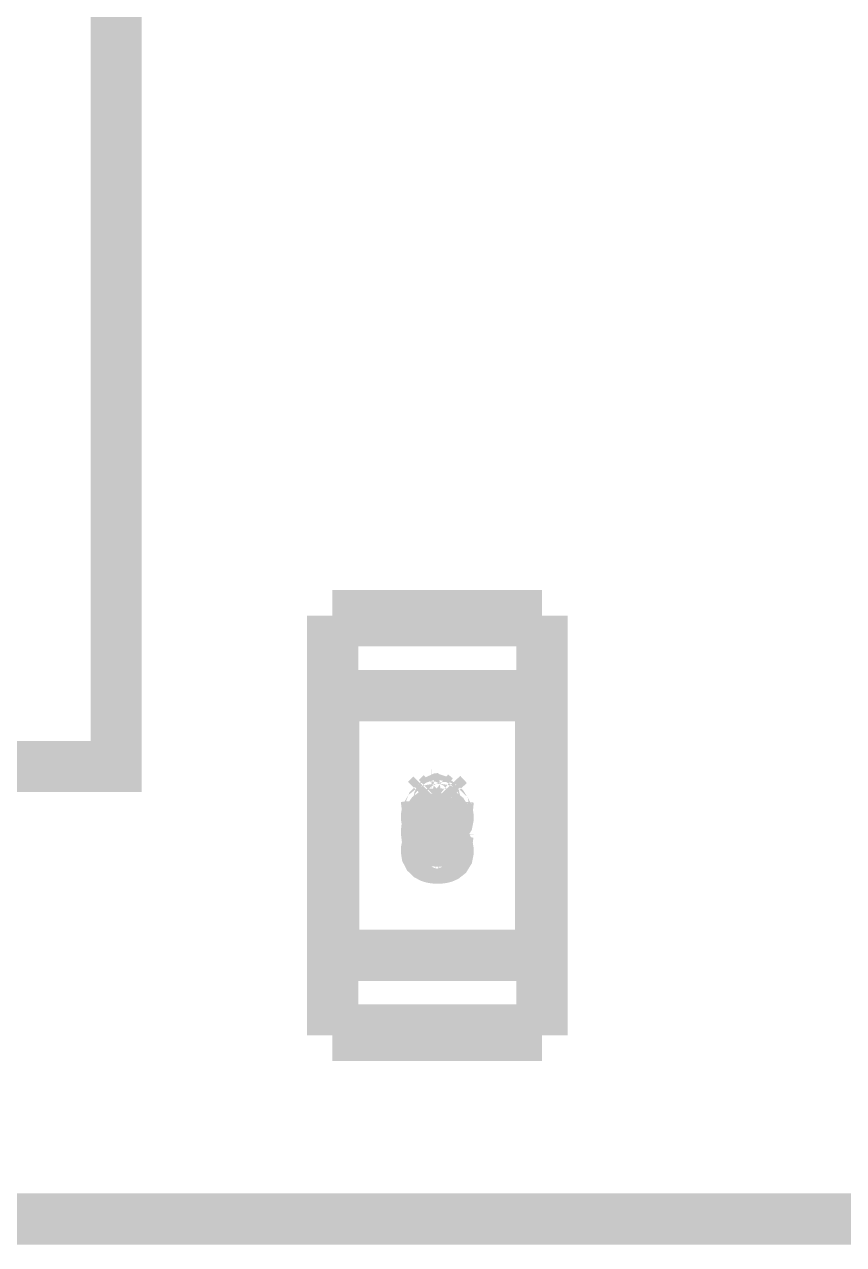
# Model space of a CAD drawing. Header units: inches. Extents: x 15 to 148, y 10 to 111.
# Drawn here: x 130.9841 to 131.2303, y 103.3433 to 103.7097 of the extents above; entities that cross this region are included whole.
import ezdxf

# ---------------------------------------------------------------- set-up
doc = ezdxf.new("R2010")
doc.units = ezdxf.units.IN
doc.header["$MEASUREMENT"] = 0
doc.layers.add('BLK_12AWG', color=7, linetype='Continuous')

# ---------------------------------------------------------------- blocks, each defined once
blk = doc.blocks.new('CEGHHMI')
at = {"const_width": 0.008}
for points in [[(118.1303092709622, 105.9153462091128), (118.1563092709622, 105.9153462091128), (118.1563092709622, 105.5055862091128), (117.7652692709622, 105.5055862091128), (117.7652692709622, 105.9153462091128), (117.7912692709622, 105.9153462091128)], [(118.1303092709622, 105.9153462091128), (118.1563092709622, 105.9153462091128), (118.1563092709622, 105.5055862091128), (117.7652692709622, 105.5055862091128), (117.7652692709622, 105.9153462091128), (117.7912692709622, 105.9153462091128)], [(118.1303092709622, 105.9153462091128), (118.1563092709622, 105.9153462091128), (118.1563092709622, 105.5055862091128), (117.7652692709622, 105.5055862091128), (117.7652692709622, 105.9153462091128), (117.7912692709622, 105.9153462091128)], [(118.1900812709622, 105.5291372091128), (118.2228362709622, 105.5291372091128)], [(118.1900812709622, 105.5291372091128), (118.1900812709622, 105.5283182091128)], [(118.1900812709622, 105.5291372091128), (118.2228362709622, 105.5291372091128)], [(118.1900812709622, 105.5291372091128), (118.1900812709622, 105.5283182091128)], [(118.1900812709622, 105.5291372091128), (118.2228362709622, 105.5291372091128)], [(118.1900812709622, 105.5291372091128), (118.1900812709622, 105.5283182091128)], [(118.2228362709622, 105.5283182091128), (118.2228362709622, 105.5291372091128)], [(118.2228362709622, 105.5283182091128), (118.2228362709622, 105.5291372091128)], [(118.2228362709622, 105.5283182091128), (118.2228362709622, 105.5291372091128)], [(118.1901222709622, 105.5279092091128), (118.1900812709622, 105.5279092091128), (118.1900812709622, 105.5283182091128)], [(118.1900812709622, 105.5283182091128), (118.2228362709622, 105.5283182091128)], [(118.1901222709622, 105.5279092091128), (118.1900812709622, 105.5279092091128), (118.1900812709622, 105.5283182091128)], [(118.1900812709622, 105.5283182091128), (118.2228362709622, 105.5283182091128)], [(118.1901222709622, 105.5279092091128), (118.1900812709622, 105.5279092091128), (118.1900812709622, 105.5283182091128)], [(118.1900812709622, 105.5283182091128), (118.2228362709622, 105.5283182091128)], [(118.1900812709622, 105.4648532091128), (118.1900812709622, 105.5279092091128)], [(118.1900812709622, 105.4648532091128), (118.1900812709622, 105.5279092091128)], [(118.1900812709622, 105.4648532091128), (118.1900812709622, 105.5279092091128)], [(118.1901222709622, 105.5164442091128), (118.1901222709622, 105.5279092091128)], [(118.1901222709622, 105.5164442091128), (118.1901222709622, 105.5279092091128)], [(118.1901222709622, 105.5164442091128), (118.1901222709622, 105.5279092091128)], [(118.2228362709622, 105.5283182091128), (118.2228362709622, 105.5279092091128), (118.2227962709622, 105.5279092091128), (118.2227962709622, 105.5164442091128), (118.2227272709622, 105.5164442091128)], [(118.2228362709622, 105.5283182091128), (118.2228362709622, 105.5279092091128), (118.2227962709622, 105.5279092091128), (118.2227962709622, 105.5164442091128), (118.2227272709622, 105.5164442091128)], [(118.2228362709622, 105.5283182091128), (118.2228362709622, 105.5279092091128), (118.2227962709622, 105.5279092091128), (118.2227962709622, 105.5164442091128), (118.2227272709622, 105.5164442091128)], [(118.2228362709622, 105.5279092091128), (118.2228362709622, 105.4648532091128)], [(118.2228362709622, 105.5279092091128), (118.2228362709622, 105.4648532091128)], [(118.2228362709622, 105.5279092091128), (118.2228362709622, 105.4648532091128)], [(118.1900812709622, 105.5168532091128), (118.1901222709622, 105.5168132091128)], [(118.1901222709622, 105.5168532091128), (118.1900812709622, 105.5168532091128)], [(118.1900812709622, 105.5168532091128), (118.1900812709622, 105.4759092091128)], [(118.1900812709622, 105.5168532091128), (118.1901222709622, 105.5168132091128)], [(118.1901222709622, 105.5168532091128), (118.1900812709622, 105.5168532091128)], [(118.1900812709622, 105.5168532091128), (118.1900812709622, 105.4759092091128)], [(118.1900812709622, 105.5168532091128), (118.1901222709622, 105.5168132091128)], [(118.1901222709622, 105.5168532091128), (118.1900812709622, 105.5168532091128)], [(118.1900812709622, 105.5168532091128), (118.1900812709622, 105.4759092091128)], [(118.1901902709622, 105.5164442091128), (118.1901222709622, 105.5164442091128)], [(118.1901902709622, 105.5164442091128), (118.1901222709622, 105.5164442091128)], [(118.1901902709622, 105.5164442091128), (118.1901222709622, 105.5164442091128)], [(118.1901902709622, 105.5167442091128), (118.1903002709622, 105.5166342091128)], [(118.1901902709622, 105.5167442091128), (118.1903002709622, 105.5166342091128)], [(118.1901902709622, 105.5167442091128), (118.1903002709622, 105.5166342091128)], [(118.2226172709622, 105.4761282091128), (118.1903002709622, 105.4761282091128), (118.1903002709622, 105.5166342091128), (118.2226172709622, 105.5166342091128), (118.2226172709622, 105.4761282091128)], [(118.2226172709622, 105.4761282091128), (118.1903002709622, 105.4761282091128), (118.1903002709622, 105.5166342091128), (118.2226172709622, 105.5166342091128), (118.2226172709622, 105.4761282091128)], [(118.2226172709622, 105.4761282091128), (118.1903002709622, 105.4761282091128), (118.1903002709622, 105.5166342091128), (118.2226172709622, 105.5166342091128), (118.2226172709622, 105.4761282091128)], [(118.2226172709622, 105.5166342091128), (118.2227272709622, 105.5167442091128)], [(118.2226172709622, 105.5166342091128), (118.2227272709622, 105.5167442091128)], [(118.2226172709622, 105.5166342091128), (118.2227272709622, 105.5167442091128)], [(118.2228362709622, 105.5168532091128), (118.2227962709622, 105.5168532091128)], [(118.2227962709622, 105.5168132091128), (118.2228362709622, 105.5168532091128)], [(118.2228362709622, 105.5168532091128), (118.2227962709622, 105.5168532091128)], [(118.2227962709622, 105.5168132091128), (118.2228362709622, 105.5168532091128)], [(118.2228362709622, 105.5168532091128), (118.2227962709622, 105.5168532091128)], [(118.2227962709622, 105.5168132091128), (118.2228362709622, 105.5168532091128)], [(118.2228362709622, 105.4759092091128), (118.2228362709622, 105.5168532091128)], [(118.2228362709622, 105.4759092091128), (118.2228362709622, 105.5168532091128)], [(118.2228362709622, 105.4759092091128), (118.2228362709622, 105.5168532091128)], [(118.2047612709622, 105.5003892091128), (118.2055812709622, 105.5012372091128)], [(118.2047612709622, 105.5003892091128), (118.2055812709622, 105.5012372091128)], [(118.2047612709622, 105.5003892091128), (118.2055812709622, 105.5012372091128)], [(118.2047612709622, 105.5003892091128), (118.2047732709622, 105.5002482091128), (118.2047752709622, 105.5001662091128), (118.2048182709622, 105.4998402091128), (118.2050212709622, 105.4993512091128), (118.2050662709622, 105.4993052091128), (118.2051252709622, 105.4992762091128), (118.2053042709622, 105.4992622091128), (118.2053862709622, 105.4992642091128), (118.2054662709622, 105.4992732091128), (118.2054962709622, 105.4992802091128), (118.2055232709622, 105.4992952091128), (118.2055352709622, 105.4993072091128), (118.2055412709622, 105.4993222091128), (118.2055442709622, 105.4993432091128), (118.2055332709622, 105.4993832091128), (118.2054512709622, 105.4995372091128), (118.2053482709622, 105.4997822091128), (118.2053032709622, 105.5000572091128)], [(118.2047612709622, 105.5003892091128), (118.2047732709622, 105.5002482091128), (118.2047752709622, 105.5001662091128), (118.2048182709622, 105.4998402091128), (118.2050212709622, 105.4993512091128), (118.2050662709622, 105.4993052091128), (118.2051252709622, 105.4992762091128), (118.2053042709622, 105.4992622091128), (118.2053862709622, 105.4992642091128), (118.2054662709622, 105.4992732091128), (118.2054962709622, 105.4992802091128), (118.2055232709622, 105.4992952091128), (118.2055352709622, 105.4993072091128), (118.2055412709622, 105.4993222091128), (118.2055442709622, 105.4993432091128), (118.2055332709622, 105.4993832091128), (118.2054512709622, 105.4995372091128), (118.2053482709622, 105.4997822091128), (118.2053032709622, 105.5000572091128)], [(118.2047612709622, 105.5003892091128), (118.2047732709622, 105.5002482091128), (118.2047752709622, 105.5001662091128), (118.2048182709622, 105.4998402091128), (118.2050212709622, 105.4993512091128), (118.2050662709622, 105.4993052091128), (118.2051252709622, 105.4992762091128), (118.2053042709622, 105.4992622091128), (118.2053862709622, 105.4992642091128), (118.2054662709622, 105.4992732091128), (118.2054962709622, 105.4992802091128), (118.2055232709622, 105.4992952091128), (118.2055352709622, 105.4993072091128), (118.2055412709622, 105.4993222091128), (118.2055442709622, 105.4993432091128), (118.2055332709622, 105.4993832091128), (118.2054512709622, 105.4995372091128), (118.2053482709622, 105.4997822091128), (118.2053032709622, 105.5000572091128)], [(118.2053002709622, 105.5001052091128), (118.2056982709622, 105.5005152091128)], [(118.2053002709622, 105.5001052091128), (118.2056982709622, 105.5005152091128)], [(118.2053002709622, 105.5001052091128), (118.2056982709622, 105.5005152091128)], [(118.2053002709622, 105.5001052091128), (118.2053032709622, 105.5000572091128)], [(118.2053002709622, 105.5001052091128), (118.2053032709622, 105.5000572091128)], [(118.2053002709622, 105.5001052091128), (118.2053032709622, 105.5000572091128)], [(118.2055812709622, 105.5012372091128), (118.2056152709622, 105.5012382091128)], [(118.2055812709622, 105.5012372091128), (118.2056152709622, 105.5012382091128)], [(118.2055812709622, 105.5012372091128), (118.2056152709622, 105.5012382091128)], [(118.2063582709622, 105.5006322091128), (118.2056152709622, 105.5012382091128)], [(118.2063582709622, 105.5006322091128), (118.2056152709622, 105.5012382091128)], [(118.2063582709622, 105.5006322091128), (118.2056152709622, 105.5012382091128)], [(118.2056982709622, 105.5005142091128), (118.2057792709622, 105.5005072091128), (118.2059052709622, 105.5004652091128), (118.2060162709622, 105.5003792091128), (118.2061052709622, 105.5002382091128), (118.2061642709622, 105.4999892091128), (118.2061702709622, 105.4998742091128), (118.2061702709622, 105.4995742091128), (118.2061752709622, 105.4995332091128), (118.2061872709622, 105.4995072091128), (118.2062092709622, 105.4994862091128), (118.2062432709622, 105.4994712091128), (118.2063712709622, 105.4994552091128), (118.2064052709622, 105.4994552091128), (118.2064862709622, 105.4994572091128), (118.2065662709622, 105.4994672091128), (118.2066032709622, 105.4994812091128), (118.2066282709622, 105.4995002091128), (118.2066422709622, 105.4995192091128), (118.2066482709622, 105.4995422091128), (118.2066512709622, 105.4995812091128), (118.2066512709622, 105.4998752091128), (118.2066532709622, 105.4999572091128), (118.2067132709622, 105.5002822091128), (118.2067922709622, 105.5004322091128), (118.2068922709622, 105.5005332091128), (118.2070222709622, 105.5005942091128), (118.2071522709622, 105.5006112091128)], [(118.2056982709622, 105.5005142091128), (118.2057792709622, 105.5005072091128), (118.2059052709622, 105.5004652091128), (118.2060162709622, 105.5003792091128), (118.2061052709622, 105.5002382091128), (118.2061642709622, 105.4999892091128), (118.2061702709622, 105.4998742091128), (118.2061702709622, 105.4995742091128), (118.2061752709622, 105.4995332091128), (118.2061872709622, 105.4995072091128), (118.2062092709622, 105.4994862091128), (118.2062432709622, 105.4994712091128), (118.2063712709622, 105.4994552091128), (118.2064052709622, 105.4994552091128), (118.2064862709622, 105.4994572091128), (118.2065662709622, 105.4994672091128), (118.2066032709622, 105.4994812091128), (118.2066282709622, 105.4995002091128), (118.2066422709622, 105.4995192091128), (118.2066482709622, 105.4995422091128), (118.2066512709622, 105.4995812091128), (118.2066512709622, 105.4998752091128), (118.2066532709622, 105.4999572091128), (118.2067132709622, 105.5002822091128), (118.2067922709622, 105.5004322091128), (118.2068922709622, 105.5005332091128), (118.2070222709622, 105.5005942091128), (118.2071522709622, 105.5006112091128)], [(118.2056982709622, 105.5005142091128), (118.2057792709622, 105.5005072091128), (118.2059052709622, 105.5004652091128), (118.2060162709622, 105.5003792091128), (118.2061052709622, 105.5002382091128), (118.2061642709622, 105.4999892091128), (118.2061702709622, 105.4998742091128), (118.2061702709622, 105.4995742091128), (118.2061752709622, 105.4995332091128), (118.2061872709622, 105.4995072091128), (118.2062092709622, 105.4994862091128), (118.2062432709622, 105.4994712091128), (118.2063712709622, 105.4994552091128), (118.2064052709622, 105.4994552091128), (118.2064862709622, 105.4994572091128), (118.2065662709622, 105.4994672091128), (118.2066032709622, 105.4994812091128), (118.2066282709622, 105.4995002091128), (118.2066422709622, 105.4995192091128), (118.2066482709622, 105.4995422091128), (118.2066512709622, 105.4995812091128), (118.2066512709622, 105.4998752091128), (118.2066532709622, 105.4999572091128), (118.2067132709622, 105.5002822091128), (118.2067922709622, 105.5004322091128), (118.2068922709622, 105.5005332091128), (118.2070222709622, 105.5005942091128), (118.2071522709622, 105.5006112091128)], [(118.2063652709622, 105.5006332091128), (118.2071252709622, 105.5013812091128)], [(118.2063652709622, 105.5006332091128), (118.2071252709622, 105.5013812091128)], [(118.2063652709622, 105.5006332091128), (118.2071252709622, 105.5013812091128)], [(118.2081592709622, 105.5002772091128), (118.2071252709622, 105.5013812091128)], [(118.2081592709622, 105.5002772091128), (118.2071252709622, 105.5013812091128)], [(118.2081592709622, 105.5002772091128), (118.2071252709622, 105.5013812091128)], [(118.2076212709622, 105.5001062091128), (118.2071522709622, 105.5006112091128)], [(118.2076212709622, 105.5001062091128), (118.2071522709622, 105.5006112091128)], [(118.2076212709622, 105.5001062091128), (118.2071522709622, 105.5006112091128)], [(118.2076212709622, 105.5001062091128), (118.2076142709622, 105.5000262091128)], [(118.2076212709622, 105.5001062091128), (118.2076142709622, 105.5000262091128)], [(118.2076212709622, 105.5001062091128), (118.2076142709622, 105.5000262091128)], [(118.2081592709622, 105.5002772091128), (118.2081452709622, 105.5001042091128)], [(118.2081592709622, 105.5002772091128), (118.2081452709622, 105.5001042091128)], [(118.2081592709622, 105.5002772091128), (118.2081452709622, 105.5001042091128)], [(118.2064462709622, 105.4988672091128), (118.2063642709622, 105.4988662091128), (118.2060362709622, 105.4988512091128), (118.2057112709622, 105.4988102091128), (118.2054432709622, 105.4987402091128), (118.2052602709622, 105.4986592091128), (118.2050052709622, 105.4984572091128), (118.2048482709622, 105.4981932091128), (118.2047752709622, 105.4978162091128), (118.2047732709622, 105.4977182091128), (118.2047752709622, 105.4976372091128), (118.2048282709622, 105.4973112091128), (118.2049792709622, 105.4970152091128), (118.2052182709622, 105.4967892091128), (118.2054142709622, 105.4966822091128), (118.2057092709622, 105.4965852091128), (118.2060132709622, 105.4965322091128), (118.2064722709622, 105.4965072091128), (118.2065532709622, 105.4965072091128), (118.2068812709622, 105.4965222091128), (118.2072062709622, 105.4965642091128), (118.2074722709622, 105.4966352091128), (118.2076612709622, 105.4967182091128), (118.2079022709622, 105.4969082091128), (118.2080662709622, 105.4971742091128), (118.2081402709622, 105.4975412091128), (118.2081452709622, 105.4976552091128), (118.2081422709622, 105.4977372091128), (118.2080902709622, 105.4980632091128), (118.2079402709622, 105.4983592091128), (118.2076992709622, 105.4985862091128), (118.2075052709622, 105.4986922091128), (118.2072172709622, 105.4987882091128), (118.2069182709622, 105.4988402091128), (118.2064462709622, 105.4988672091128)], [(118.2064462709622, 105.4988672091128), (118.2063642709622, 105.4988662091128), (118.2060362709622, 105.4988512091128), (118.2057112709622, 105.4988102091128), (118.2054432709622, 105.4987402091128), (118.2052602709622, 105.4986592091128), (118.2050052709622, 105.4984572091128), (118.2048482709622, 105.4981932091128), (118.2047752709622, 105.4978162091128), (118.2047732709622, 105.4977182091128), (118.2047752709622, 105.4976372091128), (118.2048282709622, 105.4973112091128), (118.2049792709622, 105.4970152091128), (118.2052182709622, 105.4967892091128), (118.2054142709622, 105.4966822091128), (118.2057092709622, 105.4965852091128), (118.2060132709622, 105.4965322091128), (118.2064722709622, 105.4965072091128), (118.2065532709622, 105.4965072091128), (118.2068812709622, 105.4965222091128), (118.2072062709622, 105.4965642091128), (118.2074722709622, 105.4966352091128), (118.2076612709622, 105.4967182091128), (118.2079022709622, 105.4969082091128), (118.2080662709622, 105.4971742091128), (118.2081402709622, 105.4975412091128), (118.2081452709622, 105.4976552091128), (118.2081422709622, 105.4977372091128), (118.2080902709622, 105.4980632091128), (118.2079402709622, 105.4983592091128), (118.2076992709622, 105.4985862091128), (118.2075052709622, 105.4986922091128), (118.2072172709622, 105.4987882091128), (118.2069182709622, 105.4988402091128), (118.2064462709622, 105.4988672091128)], [(118.2064462709622, 105.4988672091128), (118.2063642709622, 105.4988662091128), (118.2060362709622, 105.4988512091128), (118.2057112709622, 105.4988102091128), (118.2054432709622, 105.4987402091128), (118.2052602709622, 105.4986592091128), (118.2050052709622, 105.4984572091128), (118.2048482709622, 105.4981932091128), (118.2047752709622, 105.4978162091128), (118.2047732709622, 105.4977182091128), (118.2047752709622, 105.4976372091128), (118.2048282709622, 105.4973112091128), (118.2049792709622, 105.4970152091128), (118.2052182709622, 105.4967892091128), (118.2054142709622, 105.4966822091128), (118.2057092709622, 105.4965852091128), (118.2060132709622, 105.4965322091128), (118.2064722709622, 105.4965072091128), (118.2065532709622, 105.4965072091128), (118.2068812709622, 105.4965222091128), (118.2072062709622, 105.4965642091128), (118.2074722709622, 105.4966352091128), (118.2076612709622, 105.4967182091128), (118.2079022709622, 105.4969082091128), (118.2080662709622, 105.4971742091128), (118.2081402709622, 105.4975412091128), (118.2081452709622, 105.4976552091128), (118.2081422709622, 105.4977372091128), (118.2080902709622, 105.4980632091128), (118.2079402709622, 105.4983592091128), (118.2076992709622, 105.4985862091128), (118.2075052709622, 105.4986922091128), (118.2072172709622, 105.4987882091128), (118.2069182709622, 105.4988402091128), (118.2064462709622, 105.4988672091128)], [(118.2076142709622, 105.5000272091128), (118.2074222709622, 105.4992482091128), (118.2074262709622, 105.4992262091128), (118.2074362709622, 105.4992102091128), (118.2074582709622, 105.4991922091128), (118.2074962709622, 105.4991782091128), (118.2075712709622, 105.4991682091128), (118.2076472709622, 105.4991652091128), (118.2077292709622, 105.4991662091128), (118.2078972709622, 105.4991902091128), (118.2079612709622, 105.4992212091128), (118.2079902709622, 105.4992522091128), (118.2080442709622, 105.4993792091128), (118.2081072709622, 105.4996442091128), (118.2081452709622, 105.5001032091128)], [(118.2076142709622, 105.5000272091128), (118.2074222709622, 105.4992482091128), (118.2074262709622, 105.4992262091128), (118.2074362709622, 105.4992102091128), (118.2074582709622, 105.4991922091128), (118.2074962709622, 105.4991782091128), (118.2075712709622, 105.4991682091128), (118.2076472709622, 105.4991652091128), (118.2077292709622, 105.4991662091128), (118.2078972709622, 105.4991902091128), (118.2079612709622, 105.4992212091128), (118.2079902709622, 105.4992522091128), (118.2080442709622, 105.4993792091128), (118.2081072709622, 105.4996442091128), (118.2081452709622, 105.5001032091128)], [(118.2076142709622, 105.5000272091128), (118.2074222709622, 105.4992482091128), (118.2074262709622, 105.4992262091128), (118.2074362709622, 105.4992102091128), (118.2074582709622, 105.4991922091128), (118.2074962709622, 105.4991782091128), (118.2075712709622, 105.4991682091128), (118.2076472709622, 105.4991652091128), (118.2077292709622, 105.4991662091128), (118.2078972709622, 105.4991902091128), (118.2079612709622, 105.4992212091128), (118.2079902709622, 105.4992522091128), (118.2080442709622, 105.4993792091128), (118.2081072709622, 105.4996442091128), (118.2081452709622, 105.5001032091128)], [(118.2064802709622, 105.4981922091128), (118.2072032709622, 105.4981312091128), (118.2073712709622, 105.4980652091128), (118.2074962709622, 105.4979672091128), (118.2075772709622, 105.4978392091128), (118.2076152709622, 105.4976802091128), (118.2075762709622, 105.4975302091128), (118.2074902709622, 105.4974072091128), (118.2073562709622, 105.4973112091128), (118.2071752709622, 105.4972412091128), (118.2064402709622, 105.4971812091128), (118.2057172709622, 105.4972412091128), (118.2055482709622, 105.4973072091128), (118.2054232709622, 105.4974032091128), (118.2053412709622, 105.4975312091128), (118.2053032709622, 105.4976902091128), (118.2053412709622, 105.4978402091128), (118.2054272709622, 105.4979632091128), (118.2055602709622, 105.4980602091128), (118.2057422709622, 105.4981292091128), (118.2064802709622, 105.4981922091128)], [(118.2064802709622, 105.4981922091128), (118.2072032709622, 105.4981312091128), (118.2073712709622, 105.4980652091128), (118.2074962709622, 105.4979672091128), (118.2075772709622, 105.4978392091128), (118.2076152709622, 105.4976802091128), (118.2075762709622, 105.4975302091128), (118.2074902709622, 105.4974072091128), (118.2073562709622, 105.4973112091128), (118.2071752709622, 105.4972412091128), (118.2064402709622, 105.4971812091128), (118.2057172709622, 105.4972412091128), (118.2055482709622, 105.4973072091128), (118.2054232709622, 105.4974032091128), (118.2053412709622, 105.4975312091128), (118.2053032709622, 105.4976902091128), (118.2053412709622, 105.4978402091128), (118.2054272709622, 105.4979632091128), (118.2055602709622, 105.4980602091128), (118.2057422709622, 105.4981292091128), (118.2064802709622, 105.4981922091128)], [(118.2064802709622, 105.4981922091128), (118.2072032709622, 105.4981312091128), (118.2073712709622, 105.4980652091128), (118.2074962709622, 105.4979672091128), (118.2075772709622, 105.4978392091128), (118.2076152709622, 105.4976802091128), (118.2075762709622, 105.4975302091128), (118.2074902709622, 105.4974072091128), (118.2073562709622, 105.4973112091128), (118.2071752709622, 105.4972412091128), (118.2064402709622, 105.4971812091128), (118.2057172709622, 105.4972412091128), (118.2055482709622, 105.4973072091128), (118.2054232709622, 105.4974032091128), (118.2053412709622, 105.4975312091128), (118.2053032709622, 105.4976902091128), (118.2053412709622, 105.4978402091128), (118.2054272709622, 105.4979632091128), (118.2055602709622, 105.4980602091128), (118.2057422709622, 105.4981292091128), (118.2064802709622, 105.4981922091128)], [(118.2053032709622, 105.4953542091128), (118.2054072709622, 105.4959262091128), (118.2054032709622, 105.4959532091128), (118.2053922709622, 105.4959712091128), (118.2053772709622, 105.4959852091128), (118.2053462709622, 105.4959992091128), (118.2052002709622, 105.4960152091128), (118.2051342709622, 105.4960152091128), (118.2050522709622, 105.4960132091128), (118.2049752709622, 105.4960012091128), (118.2049312709622, 105.4959842091128), (118.2049022709622, 105.4959622091128), (118.2048712709622, 105.4959112091128), (118.2048032709622, 105.4956742091128), (118.2047732709622, 105.4953592091128), (118.2047752709622, 105.4952772091128), (118.2048162709622, 105.4949512091128), (118.2049852709622, 105.4945632091128), (118.2052772709622, 105.4942622091128), (118.2054352709622, 105.4941682091128), (118.2056032709622, 105.4940942091128), (118.2059252709622, 105.4940022091128), (118.2060902709622, 105.4939742091128), (118.2065862709622, 105.4939442091128), (118.2066682709622, 105.4939452091128), (118.2069952709622, 105.4939592091128), (118.2073202709622, 105.4940072091128), (118.2075532709622, 105.4940782091128), (118.2078642709622, 105.4942662091128), (118.2079562709622, 105.4943702091128), (118.2080832709622, 105.4946182091128), (118.2081452709622, 105.4950482091128)], [(118.2053032709622, 105.4953542091128), (118.2054072709622, 105.4959262091128), (118.2054032709622, 105.4959532091128), (118.2053922709622, 105.4959712091128), (118.2053772709622, 105.4959852091128), (118.2053462709622, 105.4959992091128), (118.2052002709622, 105.4960152091128), (118.2051342709622, 105.4960152091128), (118.2050522709622, 105.4960132091128), (118.2049752709622, 105.4960012091128), (118.2049312709622, 105.4959842091128), (118.2049022709622, 105.4959622091128), (118.2048712709622, 105.4959112091128), (118.2048032709622, 105.4956742091128), (118.2047732709622, 105.4953592091128), (118.2047752709622, 105.4952772091128), (118.2048162709622, 105.4949512091128), (118.2049852709622, 105.4945632091128), (118.2052772709622, 105.4942622091128), (118.2054352709622, 105.4941682091128), (118.2056032709622, 105.4940942091128), (118.2059252709622, 105.4940022091128), (118.2060902709622, 105.4939742091128), (118.2065862709622, 105.4939442091128), (118.2066682709622, 105.4939452091128), (118.2069952709622, 105.4939592091128), (118.2073202709622, 105.4940072091128), (118.2075532709622, 105.4940782091128), (118.2078642709622, 105.4942662091128), (118.2079562709622, 105.4943702091128), (118.2080832709622, 105.4946182091128), (118.2081452709622, 105.4950482091128)], [(118.2053032709622, 105.4953542091128), (118.2054072709622, 105.4959262091128), (118.2054032709622, 105.4959532091128), (118.2053922709622, 105.4959712091128), (118.2053772709622, 105.4959852091128), (118.2053462709622, 105.4959992091128), (118.2052002709622, 105.4960152091128), (118.2051342709622, 105.4960152091128), (118.2050522709622, 105.4960132091128), (118.2049752709622, 105.4960012091128), (118.2049312709622, 105.4959842091128), (118.2049022709622, 105.4959622091128), (118.2048712709622, 105.4959112091128), (118.2048032709622, 105.4956742091128), (118.2047732709622, 105.4953592091128), (118.2047752709622, 105.4952772091128), (118.2048162709622, 105.4949512091128), (118.2049852709622, 105.4945632091128), (118.2052772709622, 105.4942622091128), (118.2054352709622, 105.4941682091128), (118.2056032709622, 105.4940942091128), (118.2059252709622, 105.4940022091128), (118.2060902709622, 105.4939742091128), (118.2065862709622, 105.4939442091128), (118.2066682709622, 105.4939452091128), (118.2069952709622, 105.4939592091128), (118.2073202709622, 105.4940072091128), (118.2075532709622, 105.4940782091128), (118.2078642709622, 105.4942662091128), (118.2079562709622, 105.4943702091128), (118.2080832709622, 105.4946182091128), (118.2081452709622, 105.4950482091128)], [(118.2062162709622, 105.4946052091128), (118.2061342709622, 105.4946092091128), (118.2058092709622, 105.4946632091128), (118.2055782709622, 105.4947732091128), (118.2054272709622, 105.4949212091128), (118.2053352709622, 105.4951112091128), (118.2053032709622, 105.4953562091128)], [(118.2062162709622, 105.4946052091128), (118.2061342709622, 105.4946092091128), (118.2058092709622, 105.4946632091128), (118.2055782709622, 105.4947732091128), (118.2054272709622, 105.4949212091128), (118.2053352709622, 105.4951112091128), (118.2053032709622, 105.4953562091128)], [(118.2062162709622, 105.4946052091128), (118.2061342709622, 105.4946092091128), (118.2058092709622, 105.4946632091128), (118.2055782709622, 105.4947732091128), (118.2054272709622, 105.4949212091128), (118.2053352709622, 105.4951112091128), (118.2053032709622, 105.4953562091128)], [(118.2060242709622, 105.4953242091128), (118.2069122709622, 105.4962112091128)], [(118.2060242709622, 105.4953242091128), (118.2069122709622, 105.4962112091128)], [(118.2060242709622, 105.4953242091128), (118.2069122709622, 105.4962112091128)], [(118.2060242709622, 105.4953242091128), (118.2060252709622, 105.4952802091128)], [(118.2060242709622, 105.4953242091128), (118.2060252709622, 105.4952802091128)], [(118.2060242709622, 105.4953242091128), (118.2060252709622, 105.4952802091128)], [(118.2060252709622, 105.4952682091128), (118.2060252709622, 105.4952812091128)], [(118.2060252709622, 105.4952682091128), (118.2060252709622, 105.4952812091128)], [(118.2060252709622, 105.4952682091128), (118.2060252709622, 105.4952812091128)], [(118.2060252709622, 105.4952682091128), (118.2062162709622, 105.4946052091128)], [(118.2060252709622, 105.4952682091128), (118.2062162709622, 105.4946052091128)], [(118.2060252709622, 105.4952682091128), (118.2062162709622, 105.4946052091128)], [(118.2065552709622, 105.4951152091128), (118.2069912709622, 105.4955392091128)], [(118.2065552709622, 105.4951152091128), (118.2069912709622, 105.4955392091128)], [(118.2065552709622, 105.4951152091128), (118.2069912709622, 105.4955392091128)], [(118.2067182709622, 105.4946182091128), (118.2066012709622, 105.4948652091128), (118.2065552709622, 105.4951152091128)], [(118.2067182709622, 105.4946182091128), (118.2066012709622, 105.4948652091128), (118.2065552709622, 105.4951152091128)], [(118.2067182709622, 105.4946182091128), (118.2066012709622, 105.4948652091128), (118.2065552709622, 105.4951152091128)], [(118.2076152709622, 105.4950812091128), (118.2075932709622, 105.4949732091128), (118.2075462709622, 105.4948792091128), (118.2074722709622, 105.4948002091128), (118.2073732709622, 105.4947352091128), (118.2070972709622, 105.4946482091128), (118.2067182709622, 105.4946182091128)], [(118.2076152709622, 105.4950812091128), (118.2075932709622, 105.4949732091128), (118.2075462709622, 105.4948792091128), (118.2074722709622, 105.4948002091128), (118.2073732709622, 105.4947352091128), (118.2070972709622, 105.4946482091128), (118.2067182709622, 105.4946182091128)], [(118.2076152709622, 105.4950812091128), (118.2075932709622, 105.4949732091128), (118.2075462709622, 105.4948792091128), (118.2074722709622, 105.4948002091128), (118.2073732709622, 105.4947352091128), (118.2070972709622, 105.4946482091128), (118.2067182709622, 105.4946182091128)], [(118.2069942709622, 105.4962072091128), (118.2069122709622, 105.4962112091128)], [(118.2069942709622, 105.4962072091128), (118.2069122709622, 105.4962112091128)], [(118.2069942709622, 105.4962072091128), (118.2069122709622, 105.4962112091128)], [(118.2070602709622, 105.4955332091128), (118.2069912709622, 105.4955392091128)], [(118.2070602709622, 105.4955332091128), (118.2069912709622, 105.4955392091128)], [(118.2070602709622, 105.4955332091128), (118.2069912709622, 105.4955392091128)], [(118.2069942709622, 105.4962082091128), (118.2070572709622, 105.4962102091128)], [(118.2069942709622, 105.4962082091128), (118.2070572709622, 105.4962102091128)], [(118.2069942709622, 105.4962082091128), (118.2070572709622, 105.4962102091128)], [(118.2081472709622, 105.4951192091128), (118.2070572709622, 105.4962102091128)], [(118.2081472709622, 105.4951192091128), (118.2070572709622, 105.4962102091128)], [(118.2081472709622, 105.4951192091128), (118.2070572709622, 105.4962102091128)], [(118.2070602709622, 105.4955332091128), (118.2071332709622, 105.4955392091128)], [(118.2070602709622, 105.4955332091128), (118.2071332709622, 105.4955392091128)], [(118.2070602709622, 105.4955332091128), (118.2071332709622, 105.4955392091128)], [(118.2076152709622, 105.4950812091128), (118.2071332709622, 105.4955392091128)], [(118.2076152709622, 105.4950812091128), (118.2071332709622, 105.4955392091128)], [(118.2076152709622, 105.4950812091128), (118.2071332709622, 105.4955392091128)], [(118.2081472709622, 105.4951192091128), (118.2081452709622, 105.4950492091128)], [(118.2081472709622, 105.4951192091128), (118.2081452709622, 105.4950492091128)], [(118.2081472709622, 105.4951192091128), (118.2081452709622, 105.4950492091128)], [(118.2064462709622, 105.4936452091128), (118.2063642709622, 105.4936442091128), (118.2060362709622, 105.4936292091128), (118.2057112709622, 105.4935892091128), (118.2054432709622, 105.4935182091128), (118.2052602709622, 105.4934382091128), (118.2050052709622, 105.4932362091128), (118.2048482709622, 105.4929712091128), (118.2047752709622, 105.4925942091128), (118.2047732709622, 105.4924962091128), (118.2047752709622, 105.4924152091128), (118.2048282709622, 105.4920892091128), (118.2049792709622, 105.4917932091128), (118.2052182709622, 105.4915672091128), (118.2054142709622, 105.4914602091128), (118.2057092709622, 105.4913632091128), (118.2060132709622, 105.4913112091128), (118.2064722709622, 105.4912852091128), (118.2065532709622, 105.4912852091128), (118.2068812709622, 105.4913012091128), (118.2072062709622, 105.4913422091128), (118.2074722709622, 105.4914132091128), (118.2076612709622, 105.4914972091128), (118.2079022709622, 105.4916862091128), (118.2080662709622, 105.4919522091128), (118.2081402709622, 105.4923192091128), (118.2081452709622, 105.4924332091128), (118.2081422709622, 105.4925152091128), (118.2080902709622, 105.4928412091128), (118.2079402709622, 105.4931372091128), (118.2076992709622, 105.4933652091128), (118.2075052709622, 105.4934702091128), (118.2072172709622, 105.4935662091128), (118.2069182709622, 105.4936182091128), (118.2064462709622, 105.4936452091128)], [(118.2064462709622, 105.4936452091128), (118.2063642709622, 105.4936442091128), (118.2060362709622, 105.4936292091128), (118.2057112709622, 105.4935892091128), (118.2054432709622, 105.4935182091128), (118.2052602709622, 105.4934382091128), (118.2050052709622, 105.4932362091128), (118.2048482709622, 105.4929712091128), (118.2047752709622, 105.4925942091128), (118.2047732709622, 105.4924962091128), (118.2047752709622, 105.4924152091128), (118.2048282709622, 105.4920892091128), (118.2049792709622, 105.4917932091128), (118.2052182709622, 105.4915672091128), (118.2054142709622, 105.4914602091128), (118.2057092709622, 105.4913632091128), (118.2060132709622, 105.4913112091128), (118.2064722709622, 105.4912852091128), (118.2065532709622, 105.4912852091128), (118.2068812709622, 105.4913012091128), (118.2072062709622, 105.4913422091128), (118.2074722709622, 105.4914132091128), (118.2076612709622, 105.4914972091128), (118.2079022709622, 105.4916862091128), (118.2080662709622, 105.4919522091128), (118.2081402709622, 105.4923192091128), (118.2081452709622, 105.4924332091128), (118.2081422709622, 105.4925152091128), (118.2080902709622, 105.4928412091128), (118.2079402709622, 105.4931372091128), (118.2076992709622, 105.4933652091128), (118.2075052709622, 105.4934702091128), (118.2072172709622, 105.4935662091128), (118.2069182709622, 105.4936182091128), (118.2064462709622, 105.4936452091128)], [(118.2064462709622, 105.4936452091128), (118.2063642709622, 105.4936442091128), (118.2060362709622, 105.4936292091128), (118.2057112709622, 105.4935892091128), (118.2054432709622, 105.4935182091128), (118.2052602709622, 105.4934382091128), (118.2050052709622, 105.4932362091128), (118.2048482709622, 105.4929712091128), (118.2047752709622, 105.4925942091128), (118.2047732709622, 105.4924962091128), (118.2047752709622, 105.4924152091128), (118.2048282709622, 105.4920892091128), (118.2049792709622, 105.4917932091128), (118.2052182709622, 105.4915672091128), (118.2054142709622, 105.4914602091128), (118.2057092709622, 105.4913632091128), (118.2060132709622, 105.4913112091128), (118.2064722709622, 105.4912852091128), (118.2065532709622, 105.4912852091128), (118.2068812709622, 105.4913012091128), (118.2072062709622, 105.4913422091128), (118.2074722709622, 105.4914132091128), (118.2076612709622, 105.4914972091128), (118.2079022709622, 105.4916862091128), (118.2080662709622, 105.4919522091128), (118.2081402709622, 105.4923192091128), (118.2081452709622, 105.4924332091128), (118.2081422709622, 105.4925152091128), (118.2080902709622, 105.4928412091128), (118.2079402709622, 105.4931372091128), (118.2076992709622, 105.4933652091128), (118.2075052709622, 105.4934702091128), (118.2072172709622, 105.4935662091128), (118.2069182709622, 105.4936182091128), (118.2064462709622, 105.4936452091128)], [(118.2064402709622, 105.4919592091128), (118.2057172709622, 105.4920192091128), (118.2055482709622, 105.4920852091128), (118.2054232709622, 105.4921822091128), (118.2053412709622, 105.4923102091128), (118.2053032709622, 105.4924692091128), (118.2053402709622, 105.4926182091128), (118.2054262709622, 105.4927412091128), (118.2055602709622, 105.4928382091128), (118.2057422709622, 105.4929082091128), (118.2064802709622, 105.4929712091128)], [(118.2064402709622, 105.4919592091128), (118.2057172709622, 105.4920192091128), (118.2055482709622, 105.4920852091128), (118.2054232709622, 105.4921822091128), (118.2053412709622, 105.4923102091128), (118.2053032709622, 105.4924692091128), (118.2053402709622, 105.4926182091128), (118.2054262709622, 105.4927412091128), (118.2055602709622, 105.4928382091128), (118.2057422709622, 105.4929082091128), (118.2064802709622, 105.4929712091128)], [(118.2064402709622, 105.4919592091128), (118.2057172709622, 105.4920192091128), (118.2055482709622, 105.4920852091128), (118.2054232709622, 105.4921822091128), (118.2053412709622, 105.4923102091128), (118.2053032709622, 105.4924692091128), (118.2053402709622, 105.4926182091128), (118.2054262709622, 105.4927412091128), (118.2055602709622, 105.4928382091128), (118.2057422709622, 105.4929082091128), (118.2064802709622, 105.4929712091128)], [(118.2064802709622, 105.4929712091128), (118.2072032709622, 105.4929102091128), (118.2073712709622, 105.4928432091128), (118.2074962709622, 105.4927462091128), (118.2075772709622, 105.4926172091128), (118.2076152709622, 105.4924582091128)], [(118.2064802709622, 105.4929712091128), (118.2072032709622, 105.4929102091128), (118.2073712709622, 105.4928432091128), (118.2074962709622, 105.4927462091128), (118.2075772709622, 105.4926172091128), (118.2076152709622, 105.4924582091128)], [(118.2064802709622, 105.4929712091128), (118.2072032709622, 105.4929102091128), (118.2073712709622, 105.4928432091128), (118.2074962709622, 105.4927462091128), (118.2075772709622, 105.4926172091128), (118.2076152709622, 105.4924582091128)], [(118.2076152709622, 105.4924582091128), (118.2075762709622, 105.4923082091128), (118.2074902709622, 105.4921852091128), (118.2073562709622, 105.4920892091128), (118.2071752709622, 105.4920202091128), (118.2064402709622, 105.4919592091128)], [(118.2076152709622, 105.4924582091128), (118.2075762709622, 105.4923082091128), (118.2074902709622, 105.4921852091128), (118.2073562709622, 105.4920892091128), (118.2071752709622, 105.4920202091128), (118.2064402709622, 105.4919592091128)], [(118.2076152709622, 105.4924582091128), (118.2075762709622, 105.4923082091128), (118.2074902709622, 105.4921852091128), (118.2073562709622, 105.4920892091128), (118.2071752709622, 105.4920202091128), (118.2064402709622, 105.4919592091128)], [(118.1900812709622, 105.4644442091128), (118.1900812709622, 105.4648532091128), (118.1901222709622, 105.4648532091128), (118.1901222709622, 105.4763182091128), (118.1901902709622, 105.4763182091128)], [(118.1900812709622, 105.4644442091128), (118.1900812709622, 105.4648532091128), (118.1901222709622, 105.4648532091128), (118.1901222709622, 105.4763182091128), (118.1901902709622, 105.4763182091128)], [(118.1900812709622, 105.4644442091128), (118.1900812709622, 105.4648532091128), (118.1901222709622, 105.4648532091128), (118.1901222709622, 105.4763182091128), (118.1901902709622, 105.4763182091128)], [(118.1901222709622, 105.4759502091128), (118.1900812709622, 105.4759092091128)], [(118.1901222709622, 105.4759502091128), (118.1900812709622, 105.4759092091128)], [(118.1901222709622, 105.4759502091128), (118.1900812709622, 105.4759092091128)], [(118.1900812709622, 105.4759092091128), (118.1901222709622, 105.4759092091128)], [(118.1900812709622, 105.4759092091128), (118.1901222709622, 105.4759092091128)], [(118.1900812709622, 105.4759092091128), (118.1901222709622, 105.4759092091128)], [(118.1903002709622, 105.4761282091128), (118.1901902709622, 105.4760182091128)], [(118.1903002709622, 105.4761282091128), (118.1901902709622, 105.4760182091128)], [(118.1903002709622, 105.4761282091128), (118.1901902709622, 105.4760182091128)], [(118.2226172709622, 105.4761282091128), (118.2227272709622, 105.4760182091128)], [(118.2226172709622, 105.4761282091128), (118.2227272709622, 105.4760182091128)], [(118.2226172709622, 105.4761282091128), (118.2227272709622, 105.4760182091128)], [(118.2227272709622, 105.4763182091128), (118.2227962709622, 105.4763182091128), (118.2227962709622, 105.4648532091128), (118.2228362709622, 105.4648532091128), (118.2228362709622, 105.4644442091128)], [(118.2227272709622, 105.4763182091128), (118.2227962709622, 105.4763182091128), (118.2227962709622, 105.4648532091128), (118.2228362709622, 105.4648532091128), (118.2228362709622, 105.4644442091128)], [(118.2227272709622, 105.4763182091128), (118.2227962709622, 105.4763182091128), (118.2227962709622, 105.4648532091128), (118.2228362709622, 105.4648532091128), (118.2228362709622, 105.4644442091128)], [(118.2227962709622, 105.4759502091128), (118.2228362709622, 105.4759092091128)], [(118.2227962709622, 105.4759502091128), (118.2228362709622, 105.4759092091128)], [(118.2227962709622, 105.4759502091128), (118.2228362709622, 105.4759092091128)], [(118.2227962709622, 105.4759092091128), (118.2228362709622, 105.4759092091128)], [(118.2227962709622, 105.4759092091128), (118.2228362709622, 105.4759092091128)], [(118.2227962709622, 105.4759092091128), (118.2228362709622, 105.4759092091128)], [(118.1900812709622, 105.4644442091128), (118.1900812709622, 105.4636252091128)], [(118.2228362709622, 105.4644442091128), (118.1900812709622, 105.4644442091128)], [(118.1900812709622, 105.4644442091128), (118.1900812709622, 105.4636252091128)], [(118.2228362709622, 105.4644442091128), (118.1900812709622, 105.4644442091128)], [(118.1900812709622, 105.4644442091128), (118.1900812709622, 105.4636252091128)], [(118.2228362709622, 105.4644442091128), (118.1900812709622, 105.4644442091128)], [(118.2228362709622, 105.4636252091128), (118.2228362709622, 105.4644442091128)], [(118.2228362709622, 105.4636252091128), (118.2228362709622, 105.4644442091128)], [(118.2228362709622, 105.4636252091128), (118.2228362709622, 105.4644442091128)], [(118.2228362709622, 105.4636252091128), (118.1900812709622, 105.4636252091128)], [(118.2228362709622, 105.4636252091128), (118.1900812709622, 105.4636252091128)], [(118.2228362709622, 105.4636252091128), (118.1900812709622, 105.4636252091128)], [(117.5103962709622, 105.4349642091128), (118.9434662709622, 105.4349642091128)], [(117.5103962709622, 105.4349642091128), (118.9434662709622, 105.4349642091128)], [(117.5103962709622, 105.4349642091128), (118.9434662709622, 105.4349642091128)]]:
    blk.add_lwpolyline(points, dxfattribs=at)

msp = doc.modelspace()

# ---------------------------------------------------------------- block references
at = {"layer": 'BLK_12AWG', "xscale": 1.92375, "yscale": 1.92375, "zscale": 1.92375}
msp.add_blockref('CEGHHMI', (-96.29147135997835, -99.47948265004621), dxfattribs=at)

doc.saveas('drawing.dxf')
